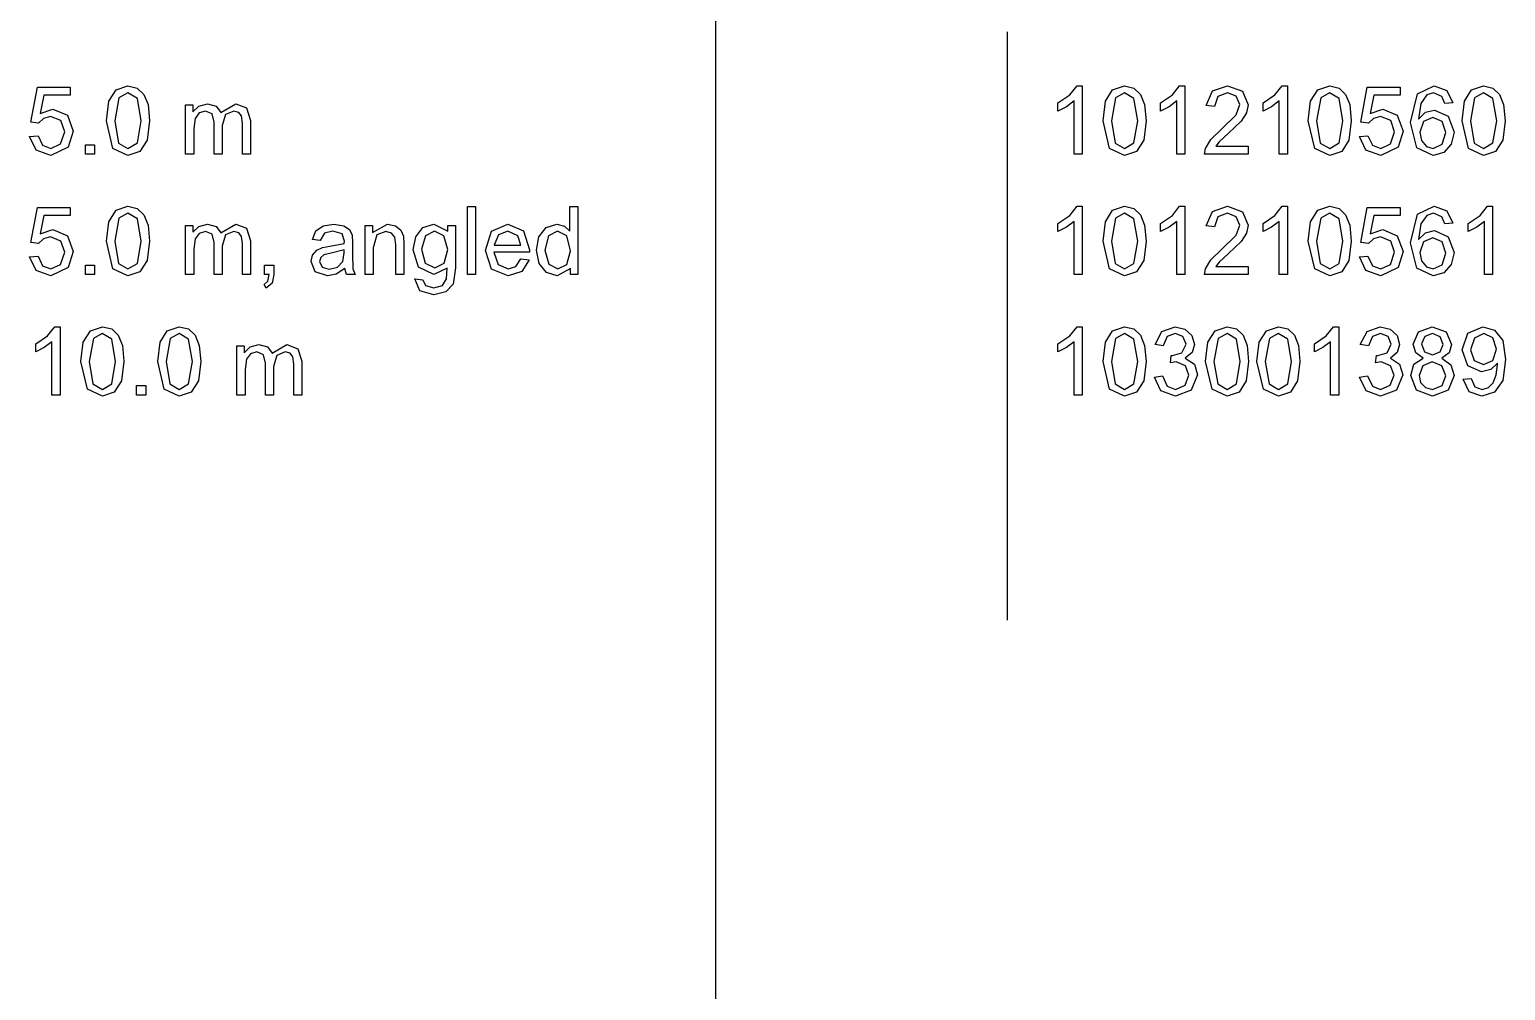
# Model space of a CAD drawing. Extents: x 22 to 299, y 7 to 289.
# Drawn here: x 91.65 to 135.45, y 40.84 to 69.36 of the extents above; entities that cross this region are included whole.
import ezdxf

# ---------------------------------------------------------------- set-up
doc = ezdxf.new("R2010")
doc.units = 0

msp = doc.modelspace()

# ---------------------------------------------------------------- linework, layer by layer
at = {"layer": '1'}
msp.add_line((120.667, 51.8332), (120.667, 69.294603), dxfattribs=at)
at = {"layer": 'Layer 1'}
for p, q in [((112, 276.5), (112, 15.430556)), ((91.689793, 66.613979), (91.879604, 67.651641)), ((91.879604, 67.651641), (92.854054, 67.651641)), ((92.854054, 67.651641), (92.854054, 67.414619)), ((94.00098, 67.23134), (94.213514, 67.568959)), ((94.213514, 67.568959), (94.569075, 67.68747)), ((94.566402, 67.482142), (94.301736, 67.337449)), ((94.847107, 67.318156), (94.566402, 67.482142)), ((94.569075, 67.68747), (94.845771, 67.621324)), ((94.845771, 67.621324), (95.042265, 67.432533)), ((122.51797, 67.417375), (122.731841, 67.68747)), ((122.731841, 67.68747), (122.886898, 67.68747)), ((122.886898, 67.68747), (122.886898, 65.659)), ((123.573541, 67.23134), (123.786076, 67.568959)), ((123.786076, 67.568959), (124.141636, 67.68747)), ((124.138963, 67.482142), (123.874297, 67.337449)), ((124.419669, 67.318156), (124.138963, 67.482142)), ((124.141636, 67.68747), (124.418332, 67.621324)), ((124.418332, 67.621324), (124.614826, 67.432533)), ((125.562125, 67.417375), (125.775996, 67.68747)), ((125.775996, 67.68747), (125.931053, 67.68747)), ((125.931053, 67.68747), (125.931053, 65.659)), ((126.561555, 67.103182), (126.752703, 67.537264)), ((126.752703, 67.537264), (127.197822, 67.68747)), ((127.192475, 67.482142), (126.914442, 67.374656)), ((127.458477, 67.380168), (127.192475, 67.482142)), ((127.197822, 67.68747), (127.644278, 67.52624)), ((127.644278, 67.52624), (127.808691, 67.126609)), ((128.60628, 67.417375), (128.820151, 67.68747)), ((128.820151, 67.68747), (128.975208, 67.68747)), ((128.975208, 67.68747), (128.975208, 65.659)), ((129.661851, 67.23134), (129.874386, 67.568959)), ((129.874386, 67.568959), (130.229946, 67.68747)), ((130.227273, 67.482142), (129.962607, 67.337449)), ((130.507979, 67.318156), (130.227273, 67.482142)), ((130.229946, 67.68747), (130.506642, 67.621324)), ((130.506642, 67.621324), (130.703136, 67.432533)), ((131.155858, 66.613979), (131.345669, 67.651641)), ((131.345669, 67.651641), (132.320119, 67.651641)), ((132.320119, 67.651641), (132.320119, 67.414618)), ((132.624468, 66.604333), (132.834329, 67.45596)), ((132.834329, 67.45596), (133.327569, 67.68747)), ((133.312866, 67.48352), (133.111025, 67.417375)), ((133.55347, 67.377412), (133.312866, 67.48352)), ((133.327569, 67.68747), (133.705854, 67.5538)), ((133.705854, 67.5538), (133.883634, 67.184486)), ((134.228084, 67.23134), (134.440618, 67.568959)), ((134.440618, 67.568959), (134.796179, 67.68747)), ((134.793506, 67.482142), (134.52884, 67.337449)), ((135.074211, 67.318156), (134.793506, 67.482142)), ((134.796179, 67.68747), (135.072875, 67.621324)), ((135.072875, 67.621324), (135.269369, 67.432533)), ((92.072088, 67.414619), (91.966489, 66.871672)), ((92.854054, 67.414619), (92.072088, 67.414619)), ((93.930135, 66.65532), (94.00098, 67.23134)), ((94.301736, 67.337449), (94.177424, 66.65532)), ((94.960726, 66.65532), (94.847107, 67.318156)), ((95.042265, 67.432533), (95.163904, 67.132121)), ((95.163904, 67.132121), (95.208015, 66.65532)), ((96.280086, 65.659), (96.280086, 67.122475)), ((96.280086, 67.122475), (96.495294, 67.122475)), ((96.495294, 67.122475), (96.495294, 66.917147)), ((96.495294, 66.917147), (96.673074, 67.089402)), ((96.673074, 67.089402), (96.92571, 67.155548)), ((96.92571, 67.155548), (97.183692, 67.088024)), ((97.183692, 67.088024), (97.326718, 66.899233)), ((97.326718, 66.899233), (97.765153, 67.155548)), ((97.765153, 67.155548), (98.08997, 67.034281)), ((98.08997, 67.034281), (98.203589, 66.663589)), ((122.165083, 67.180352), (122.51797, 67.417375)), ((122.165083, 66.940574), (122.165083, 67.180352)), ((122.417718, 67.068731), (122.165083, 66.940574)), ((122.646293, 67.239608), (122.417718, 67.068731)), ((122.646293, 65.659), (122.646293, 67.239608)), ((123.502697, 66.65532), (123.573541, 67.23134)), ((123.874297, 67.337449), (123.749985, 66.65532)), ((124.533288, 66.65532), (124.419669, 67.318156)), ((124.614826, 67.432533), (124.736465, 67.132121)), ((124.736465, 67.132121), (124.780576, 66.65532)), ((125.209238, 67.180352), (125.562125, 67.417375)), ((125.209238, 66.940574), (125.209238, 67.180352)), ((125.461873, 67.068731), (125.209238, 66.940574)), ((125.690448, 67.239608), (125.461873, 67.068731)), ((125.690448, 65.659), (125.690448, 67.239608)), ((126.808843, 67.077), (126.561555, 67.103182)), ((126.914442, 67.374656), (126.808843, 67.077)), ((127.44912, 66.833087), (127.561403, 67.132121)), ((127.561403, 67.132121), (127.458477, 67.380168)), ((127.808691, 67.126609), (127.76057, 66.888209)), ((128.253393, 67.180352), (128.60628, 67.417375)), ((128.253393, 66.940574), (128.253393, 67.180352)), ((128.506028, 67.068731), (128.253393, 66.940574)), ((128.734603, 67.239608), (128.506028, 67.068731)), ((128.734603, 65.659), (128.734603, 67.239608)), ((129.591007, 66.65532), (129.661851, 67.23134)), ((129.962607, 67.337449), (129.838295, 66.65532)), ((130.621598, 66.65532), (130.507979, 67.318156)), ((130.703136, 67.432533), (130.824775, 67.132121)), ((130.824775, 67.132121), (130.868886, 66.65532)), ((131.538153, 67.414618), (131.432554, 66.871672)), ((132.320119, 67.414618), (131.538153, 67.414618)), ((132.931908, 67.16795), (132.863736, 66.700796)), ((133.111025, 67.417375), (132.931908, 67.16795)), ((133.644366, 67.165194), (133.55347, 67.377412)), ((133.883634, 67.184487), (133.644366, 67.165194)), ((133.883634, 67.184486), (133.883634, 67.184487)), ((134.157239, 66.65532), (134.228084, 67.23134)), ((134.52884, 67.337449), (134.404527, 66.65532)), ((135.18783, 66.65532), (135.074211, 67.318156)), ((135.269369, 67.432533), (135.391008, 67.132121)), ((135.391008, 67.132121), (135.435119, 66.65532)), ((91.915695, 66.583663), (91.689793, 66.613979)), ((92.062731, 66.724222), (91.915695, 66.583663)), ((91.966489, 66.871672), (92.336753, 66.998452)), ((92.272592, 66.779344), (92.062731, 66.724222)), ((92.574685, 66.656698), (92.272592, 66.779344)), ((92.336753, 66.998452), (92.769842, 66.815173)), ((92.690977, 66.321836), (92.574685, 66.656698)), ((92.769842, 66.815173), (92.946286, 66.343884)), ((94.123956, 65.834011), (93.930135, 66.65532)), ((93.930135, 66.65532), (93.930135, 66.65532)), ((94.177424, 66.65532), (94.289706, 65.992485)), ((94.177424, 66.65532), (94.177424, 66.65532)), ((94.847107, 65.993863), (94.960726, 66.65532)), ((95.208015, 66.65532), (95.13717, 66.080679)), ((96.559456, 66.724222), (96.520692, 66.418298)), ((96.683769, 66.885453), (96.559456, 66.724222)), ((96.872243, 66.940574), (96.683769, 66.885453)), ((97.064727, 66.857892), (96.872243, 66.940574)), ((97.123541, 66.609845), (97.064727, 66.857892)), ((97.123541, 65.659), (97.123541, 66.609845)), ((97.463062, 66.837221), (97.364146, 66.509249)), ((97.711687, 66.940574), (97.463062, 66.837221)), ((97.85605, 66.900611), (97.711687, 66.940574)), ((97.940261, 66.794502), (97.85605, 66.900611)), ((97.964321, 66.580906), (97.940261, 66.794502)), ((97.964321, 65.659), (97.964321, 66.580906)), ((98.203589, 66.663589), (98.203589, 65.659)), ((123.696517, 65.834011), (123.502697, 66.65532)), ((123.502697, 66.65532), (123.502697, 66.65532)), ((123.749985, 66.65532), (123.862267, 65.992485)), ((123.749985, 66.65532), (123.749985, 66.65532)), ((124.419669, 65.993863), (124.533288, 66.65532)), ((124.780576, 66.65532), (124.709731, 66.080679)), ((127.017368, 66.405896), (127.44912, 66.833087)), ((127.600166, 66.64154), (127.229902, 66.286007)), ((127.76057, 66.888209), (127.600166, 66.64154)), ((129.784827, 65.834011), (129.591007, 66.65532)), ((129.591007, 66.65532), (129.591007, 66.65532)), ((129.838295, 66.65532), (129.950577, 65.992485)), ((129.838295, 66.65532), (129.838295, 66.65532)), ((130.507979, 65.993863), (130.621598, 66.65532)), ((130.868886, 66.65532), (130.798042, 66.080679)), ((131.38176, 66.583663), (131.155858, 66.613979)), ((131.528796, 66.724222), (131.38176, 66.583663)), ((131.432554, 66.871672), (131.802818, 66.998451)), ((131.738657, 66.779344), (131.528796, 66.724222)), ((132.04075, 66.656698), (131.738657, 66.779344)), ((131.802818, 66.998451), (132.235907, 66.815173)), ((132.157042, 66.321836), (132.04075, 66.656698)), ((132.235907, 66.815173), (132.412351, 66.343884)), ((132.814278, 65.851925), (132.624468, 66.604333)), ((132.863736, 66.700796), (133.076271, 66.903367)), ((133.014783, 66.629138), (132.901164, 66.313567)), ((133.291479, 66.750405), (133.014783, 66.629138)), ((133.076271, 66.903367), (133.339599, 66.969513)), ((133.564164, 66.629138), (133.291479, 66.750405)), ((133.339599, 66.969513), (133.748628, 66.786234)), ((133.672436, 66.299787), (133.564164, 66.629138)), ((133.748628, 66.786234), (133.918388, 66.314945)), ((134.35106, 65.834011), (134.157239, 66.65532)), ((134.157239, 66.65532), (134.157239, 66.65532)), ((134.404527, 66.65532), (134.51681, 65.992485)), ((134.404527, 66.65532), (134.404527, 66.65532)), ((135.074211, 65.993863), (135.18783, 66.65532)), ((135.435119, 66.65532), (135.364274, 66.080679)), ((91.647019, 66.188166), (91.899654, 66.210215)), ((91.839503, 65.778889), (91.647019, 66.188166)), ((91.647019, 66.188166), (91.647019, 66.188166)), ((91.899654, 66.210215), (92.029314, 65.923583)), ((92.570675, 65.963546), (92.690977, 66.321836)), ((92.946286, 66.343884), (92.791229, 65.86984)), ((96.520692, 66.418298), (96.520692, 65.659)), ((97.364146, 66.509249), (97.364146, 65.659)), ((126.701908, 66.099972), (127.017368, 66.405896)), ((127.229902, 66.286007), (126.95187, 66.03107)), ((131.113084, 66.188166), (131.365719, 66.210215)), ((131.305568, 65.778889), (131.113084, 66.188166)), ((131.113084, 66.188166), (131.113084, 66.188166)), ((131.365719, 66.210215), (131.495379, 65.923583)), ((132.03674, 65.963546), (132.157042, 66.321836)), ((132.412351, 66.343884), (132.257294, 65.869839)), ((132.901164, 66.313567), (132.953295, 66.068277)), ((132.901164, 66.313567), (132.901164, 66.313567)), ((133.562827, 65.955278), (133.672436, 66.299787)), ((133.918388, 66.314945), (133.838186, 65.96079)), ((92.276602, 65.624549), (91.839503, 65.778889)), ((92.029314, 65.923583), (92.276602, 65.828499)), ((92.276602, 65.828499), (92.570675, 65.963546)), ((92.791229, 65.86984), (92.276602, 65.624549)), ((93.304103, 65.659), (93.304103, 65.941498)), ((93.304103, 65.941498), (93.578125, 65.941498)), ((93.578125, 65.941498), (93.578125, 65.659)), ((94.569075, 65.624549), (94.123956, 65.834011)), ((94.289706, 65.992485), (94.569075, 65.828499)), ((94.569075, 65.828499), (94.847107, 65.993863)), ((94.924636, 65.74306), (94.569075, 65.624549)), ((95.13717, 66.080679), (94.924636, 65.74306)), ((124.141636, 65.624549), (123.696517, 65.834011)), ((123.862267, 65.992485), (124.141636, 65.828499)), ((124.141636, 65.828499), (124.419669, 65.993863)), ((124.497197, 65.74306), (124.141636, 65.624549)), ((124.709731, 66.080679), (124.497197, 65.74306)), ((126.516108, 65.659), (126.544178, 65.831255)), ((126.544178, 65.831255), (126.701908, 66.099972)), ((126.95187, 66.03107), (126.850281, 65.8974)), ((126.850281, 65.8974), (127.811364, 65.8974)), ((127.811364, 65.8974), (127.811364, 65.659)), ((130.229946, 65.624549), (129.784827, 65.834011)), ((129.950577, 65.992485), (130.229946, 65.828499)), ((130.229946, 65.828499), (130.507979, 65.993863)), ((130.585507, 65.74306), (130.229946, 65.624549)), ((130.798042, 66.080679), (130.585507, 65.74306)), ((131.742667, 65.624549), (131.305568, 65.778889)), ((131.495379, 65.923583), (131.742667, 65.828499)), ((131.742667, 65.828499), (132.03674, 65.963546)), ((132.257294, 65.869839), (131.742667, 65.624549)), ((133.304845, 65.624549), (132.814278, 65.851925)), ((132.953295, 66.068277), (133.101668, 65.889132)), ((133.101668, 65.889132), (133.300835, 65.828499)), ((133.300835, 65.828499), (133.562827, 65.955278)), ((133.620305, 65.711365), (133.304845, 65.624549)), ((133.838186, 65.96079), (133.620305, 65.711365)), ((134.796179, 65.624549), (134.35106, 65.834011)), ((134.51681, 65.992485), (134.796179, 65.828499)), ((134.796179, 65.828499), (135.074211, 65.993863)), ((135.151739, 65.74306), (134.796179, 65.624549)), ((135.364274, 66.080679), (135.151739, 65.74306)), ((93.578125, 65.659), (93.304103, 65.659)), ((96.520692, 65.659), (96.280086, 65.659)), ((97.364146, 65.659), (97.123541, 65.659)), ((98.203589, 65.659), (97.964321, 65.659)), ((122.886898, 65.659), (122.646293, 65.659)), ((125.931053, 65.659), (125.690448, 65.659)), ((127.811364, 65.659), (126.516108, 65.659)), ((128.975208, 65.659), (128.734603, 65.659)), ((91.689793, 63.040279), (91.879604, 64.077941)), ((91.879604, 64.077941), (92.854054, 64.077941)), ((92.854054, 64.077941), (92.854054, 63.840919)), ((94.00098, 63.65764), (94.213514, 63.995259)), ((94.213514, 63.995259), (94.569075, 64.11377)), ((94.569075, 64.11377), (94.845771, 64.047624)), ((94.845771, 64.047624), (95.042265, 63.858833)), ((104.642439, 62.0853), (104.642439, 64.105502)), ((104.642439, 64.105502), (104.883044, 64.105502)), ((104.883044, 64.105502), (104.883044, 62.0853)), ((107.682542, 63.380654), (107.682542, 64.105502)), ((107.682542, 64.105502), (107.92181, 64.105502)), ((107.92181, 64.105502), (107.92181, 62.0853)), ((122.51797, 63.843675), (122.731841, 64.11377)), ((122.731841, 64.11377), (122.886898, 64.11377)), ((122.886898, 64.11377), (122.886898, 62.0853)), ((123.573541, 63.65764), (123.786076, 63.995259)), ((123.786076, 63.995259), (124.141636, 64.11377)), ((124.141636, 64.11377), (124.418332, 64.047624)), ((124.418332, 64.047624), (124.614826, 63.858833)), ((125.562125, 63.843675), (125.775996, 64.11377)), ((125.775996, 64.11377), (125.931053, 64.11377)), ((125.931053, 64.11377), (125.931053, 62.0853)), ((126.561555, 63.529482), (126.752703, 63.963564)), ((126.752703, 63.963564), (127.197822, 64.11377)), ((127.197822, 64.11377), (127.644278, 63.95254)), ((127.644278, 63.95254), (127.808691, 63.552909)), ((128.60628, 63.843675), (128.820151, 64.11377)), ((128.820151, 64.11377), (128.975208, 64.11377)), ((128.975208, 64.11377), (128.975208, 62.0853)), ((129.661851, 63.65764), (129.874386, 63.995259)), ((129.874386, 63.995259), (130.229946, 64.11377)), ((130.229946, 64.11377), (130.506642, 64.047624)), ((130.506642, 64.047624), (130.703136, 63.858833)), ((131.155858, 63.040279), (131.345669, 64.077941)), ((131.345669, 64.077941), (132.320119, 64.077941)), ((132.320119, 64.077941), (132.320119, 63.840918)), ((132.834329, 63.88226), (133.327569, 64.11377)), ((133.327569, 64.11377), (133.705854, 63.9801)), ((133.705854, 63.9801), (133.883634, 63.610786)), ((134.69459, 63.843675), (134.908461, 64.11377)), ((134.908461, 64.11377), (135.063518, 64.11377)), ((135.063518, 64.11377), (135.063518, 62.0853)), ((92.072088, 63.840919), (91.966489, 63.297972)), ((92.854054, 63.840919), (92.072088, 63.840919)), ((93.930135, 63.08162), (94.00098, 63.65764)), ((94.301736, 63.763749), (94.177424, 63.08162)), ((94.566402, 63.908442), (94.301736, 63.763749)), ((94.847107, 63.744456), (94.566402, 63.908442)), ((94.960726, 63.08162), (94.847107, 63.744456)), ((95.042265, 63.858833), (95.163904, 63.558421)), ((95.163904, 63.558421), (95.208015, 63.08162)), ((96.280086, 62.0853), (96.280086, 63.548775)), ((96.280086, 63.548775), (96.495294, 63.548775)), ((96.495294, 63.548775), (96.495294, 63.343447)), ((96.495294, 63.343447), (96.673074, 63.515702)), ((96.673074, 63.515702), (96.92571, 63.581848)), ((96.92571, 63.581848), (97.183692, 63.514324)), ((97.183692, 63.514324), (97.326718, 63.325533)), ((97.326718, 63.325533), (97.765153, 63.581848)), ((97.765153, 63.581848), (98.08997, 63.460581)), ((100.147052, 63.382032), (100.359586, 63.529482)), ((100.359586, 63.529482), (100.681729, 63.581848)), ((100.681729, 63.581848), (100.977139, 63.537751)), ((100.977139, 63.537751), (101.144226, 63.42613)), ((101.603631, 62.0853), (101.603631, 63.548775)), ((101.603631, 63.548775), (101.820176, 63.548775)), ((101.820176, 63.340691), (102.271978, 63.581848)), ((101.820176, 63.548775), (101.820176, 63.340691)), ((102.271978, 63.581848), (102.507236, 63.533616)), ((102.507236, 63.533616), (102.668976, 63.409593)), ((103.319529, 63.485385), (103.648356, 63.581848)), ((103.648356, 63.581848), (104.062731, 63.372386)), ((104.062731, 63.372386), (104.062731, 63.548775)), ((104.062731, 63.548775), (104.284623, 63.548775)), ((104.284623, 63.548775), (104.284623, 62.283737)), ((105.359784, 63.377898), (105.838321, 63.581848)), ((105.838321, 63.581848), (106.30349, 63.382033)), ((106.974094, 63.486763), (107.290891, 63.581848)), ((107.290891, 63.581848), (107.519465, 63.525348)), ((107.519465, 63.525348), (107.682542, 63.380654)), ((122.165083, 63.606652), (122.51797, 63.843675)), ((122.165083, 63.366874), (122.165083, 63.606652)), ((122.646293, 63.665908), (122.417718, 63.495031)), ((122.646293, 62.0853), (122.646293, 63.665908)), ((123.502697, 63.08162), (123.573541, 63.65764)), ((123.874297, 63.763749), (123.749985, 63.08162)), ((124.138963, 63.908442), (123.874297, 63.763749)), ((124.419669, 63.744456), (124.138963, 63.908442)), ((124.533288, 63.08162), (124.419669, 63.744456)), ((124.614826, 63.858833), (124.736465, 63.558421)), ((124.736465, 63.558421), (124.780576, 63.08162)), ((125.209238, 63.606652), (125.562125, 63.843675)), ((125.209238, 63.366874), (125.209238, 63.606652)), ((125.690448, 63.665908), (125.461873, 63.495031)), ((125.690448, 62.0853), (125.690448, 63.665908)), ((126.808843, 63.5033), (126.561555, 63.529482)), ((126.914442, 63.800956), (126.808843, 63.5033)), ((127.192475, 63.908442), (126.914442, 63.800956)), ((127.458477, 63.806468), (127.192475, 63.908442)), ((127.44912, 63.259387), (127.561403, 63.558421)), ((127.561403, 63.558421), (127.458477, 63.806468)), ((127.808691, 63.552909), (127.76057, 63.314509)), ((128.253393, 63.606652), (128.60628, 63.843675)), ((128.253393, 63.366874), (128.253393, 63.606652)), ((128.734603, 63.665908), (128.506028, 63.495031)), ((128.734603, 62.0853), (128.734603, 63.665908)), ((129.591007, 63.08162), (129.661851, 63.65764)), ((129.962607, 63.763749), (129.838295, 63.08162)), ((130.227273, 63.908442), (129.962607, 63.763749)), ((130.507979, 63.744456), (130.227273, 63.908442)), ((130.621598, 63.08162), (130.507979, 63.744456)), ((130.703136, 63.858833), (130.824775, 63.558421)), ((130.824775, 63.558421), (130.868886, 63.08162)), ((131.538153, 63.840918), (131.432554, 63.297972)), ((132.320119, 63.840918), (131.538153, 63.840918)), ((132.624468, 63.030633), (132.834329, 63.88226)), ((132.931908, 63.59425), (132.863736, 63.127096)), ((133.111025, 63.843675), (132.931908, 63.59425)), ((133.312866, 63.90982), (133.111025, 63.843675)), ((133.55347, 63.803712), (133.312866, 63.90982)), ((133.644366, 63.591494), (133.55347, 63.803712)), ((133.883634, 63.610787), (133.644366, 63.591494)), ((133.883634, 63.610786), (133.883634, 63.610787)), ((134.341703, 63.606652), (134.69459, 63.843675)), ((134.341703, 63.366874), (134.341703, 63.606652)), ((134.822913, 63.665908), (134.594338, 63.495031)), ((134.822913, 62.0853), (134.822913, 63.665908)), ((92.062731, 63.150522), (91.915695, 63.009963)), ((91.966489, 63.297972), (92.336753, 63.424752)), ((92.272592, 63.205644), (92.062731, 63.150522)), ((92.574685, 63.082998), (92.272592, 63.205644)), ((92.336753, 63.424752), (92.769842, 63.241473)), ((92.690977, 62.748136), (92.574685, 63.082998)), ((92.769842, 63.241473), (92.946286, 62.770184)), ((94.123956, 62.260311), (93.930135, 63.08162)), ((93.930135, 63.08162), (93.930135, 63.08162)), ((94.177424, 63.08162), (94.289706, 62.418785)), ((94.177424, 63.08162), (94.177424, 63.08162)), ((94.847107, 62.420163), (94.960726, 63.08162)), ((95.208015, 63.08162), (95.13717, 62.506979)), ((96.559456, 63.150522), (96.520692, 62.844598)), ((96.683769, 63.311753), (96.559456, 63.150522)), ((96.872243, 63.366874), (96.683769, 63.311753)), ((97.064727, 63.284192), (96.872243, 63.366874)), ((97.123541, 63.036145), (97.064727, 63.284192)), ((97.463062, 63.263521), (97.364146, 62.935549)), ((97.711687, 63.366874), (97.463062, 63.263521)), ((97.85605, 63.326911), (97.711687, 63.366874)), ((97.940261, 63.220802), (97.85605, 63.326911)), ((97.964321, 63.007206), (97.940261, 63.220802)), ((98.08997, 63.460581), (98.203589, 63.089889)), ((98.203589, 63.089889), (98.203589, 62.0853)), ((100.041453, 63.13123), (100.147052, 63.382032)), ((100.276711, 63.098157), (100.041453, 63.13123)), ((100.395677, 63.314509), (100.276711, 63.098157)), ((100.646976, 63.37652), (100.395677, 63.314509)), ((100.920998, 63.29246), (100.646976, 63.37652)), ((100.989169, 63.078864), (100.920998, 63.29246)), ((100.987832, 63.014097), (100.989169, 63.078864)), ((101.144226, 63.42613), (101.21908, 63.258009)), ((101.21908, 63.258009), (101.231111, 63.029255)), ((101.955182, 63.266277), (101.844236, 62.884561)), ((102.221184, 63.366874), (101.955182, 63.266277)), ((102.388271, 63.321399), (102.221184, 63.366874)), ((102.488523, 63.20151), (102.388271, 63.321399)), ((102.516593, 62.975512), (102.488523, 63.20151)), ((102.668976, 63.409593), (102.743831, 63.226314)), ((102.743831, 63.226314), (102.757198, 62.985158)), ((103.033477, 62.825306), (103.106995, 63.211156)), ((103.106995, 63.211156), (103.319529, 63.485385)), ((103.393048, 63.241473), (103.280765, 62.84322)), ((103.665733, 63.37652), (103.393048, 63.241473)), ((103.943766, 63.240095), (103.665733, 63.37652)), ((104.060058, 62.834952), (103.943766, 63.240095)), ((105.175321, 62.804635), (105.359784, 63.377898)), ((105.561625, 63.263521), (105.437313, 62.957597)), ((105.840994, 63.377898), (105.561625, 63.263521)), ((106.139077, 63.234583), (105.840994, 63.377898)), ((106.229972, 62.957597), (106.139077, 63.234583)), ((106.30349, 63.382033), (106.483944, 62.819794)), ((106.690715, 62.815659), (106.76156, 63.212534)), ((106.76156, 63.212534), (106.974094, 63.486763)), ((107.044939, 63.241473), (106.938003, 62.815659)), ((107.313614, 63.37652), (107.044939, 63.241473)), ((107.59031, 63.235961), (107.313614, 63.37652)), ((107.702593, 62.794989), (107.59031, 63.235961)), ((122.417718, 63.495031), (122.165083, 63.366874)), ((123.696517, 62.260311), (123.502697, 63.08162)), ((123.502697, 63.08162), (123.502697, 63.08162)), ((123.749985, 63.08162), (123.862267, 62.418785)), ((123.749985, 63.08162), (123.749985, 63.08162)), ((124.419669, 62.420163), (124.533288, 63.08162)), ((124.780576, 63.08162), (124.709731, 62.506979)), ((125.461873, 63.495031), (125.209238, 63.366874)), ((127.017368, 62.832196), (127.44912, 63.259387)), ((127.76057, 63.314509), (127.600166, 63.06784)), ((128.506028, 63.495031), (128.253393, 63.366874)), ((129.784827, 62.260311), (129.591007, 63.08162)), ((129.591007, 63.08162), (129.591007, 63.08162)), ((129.838295, 63.08162), (129.950577, 62.418785)), ((129.838295, 63.08162), (129.838295, 63.08162)), ((130.507979, 62.420163), (130.621598, 63.08162)), ((130.868886, 63.08162), (130.798042, 62.506979)), ((131.528796, 63.150522), (131.38176, 63.009963)), ((131.432554, 63.297972), (131.802818, 63.424751)), ((131.738657, 63.205644), (131.528796, 63.150522)), ((132.04075, 63.082998), (131.738657, 63.205644)), ((131.802818, 63.424751), (132.235907, 63.241473)), ((132.157042, 62.748136), (132.04075, 63.082998)), ((132.235907, 63.241473), (132.412351, 62.770184)), ((132.863736, 63.127096), (133.076271, 63.329667)), ((133.291479, 63.176705), (133.014783, 63.055438)), ((133.076271, 63.329667), (133.339599, 63.395813)), ((133.564164, 63.055438), (133.291479, 63.176705)), ((133.339599, 63.395813), (133.748628, 63.212534)), ((133.748628, 63.212534), (133.918388, 62.741245)), ((134.594338, 63.495031), (134.341703, 63.366874)), ((91.647019, 62.614466), (91.899654, 62.636515)), ((91.915695, 63.009963), (91.689793, 63.040279)), ((91.899654, 62.636515), (92.029314, 62.349883)), ((92.570675, 62.389846), (92.690977, 62.748136)), ((92.946286, 62.770184), (92.791229, 62.29614)), ((96.520692, 62.844598), (96.520692, 62.0853)), ((97.123541, 62.0853), (97.123541, 63.036145)), ((97.364146, 62.935549), (97.364146, 62.0853)), ((97.964321, 62.0853), (97.964321, 63.007206)), ((100.000015, 62.47115), (100.0468, 62.666831)), ((100.0468, 62.666831), (100.171112, 62.810147)), ((100.171112, 62.810147), (100.344882, 62.891451)), ((100.384983, 62.676478), (100.290078, 62.595174)), ((100.344882, 62.891451), (100.558754, 62.928658)), ((100.594844, 62.726087), (100.384983, 62.676478)), ((100.558754, 62.928658), (100.987832, 63.014097)), ((100.987832, 62.819794), (100.594844, 62.726087)), ((100.949068, 62.480797), (100.987832, 62.728843)), ((100.987832, 62.728843), (100.987832, 62.819794)), ((101.231111, 63.029255), (101.231111, 62.698526)), ((101.231111, 62.698526), (101.245815, 62.260311)), ((101.844236, 62.884561), (101.844236, 62.0853)), ((102.516593, 62.0853), (102.516593, 62.975512)), ((102.757198, 62.985158), (102.757198, 62.0853)), ((103.19388, 62.30303), (103.033477, 62.825306)), ((103.280765, 62.84322), (103.391711, 62.422919)), ((103.280765, 62.84322), (103.280765, 62.84322)), ((103.947776, 62.421541), (104.060058, 62.834952)), ((105.357111, 62.249287), (105.175321, 62.804635)), ((106.482604, 62.753648), (105.423942, 62.753648)), ((105.423942, 62.753648), (105.556274, 62.384334)), ((105.437313, 62.957597), (106.229972, 62.957597)), ((105.437313, 62.957597), (105.437313, 62.957597)), ((106.483944, 62.819794), (106.482604, 62.753648)), ((106.768243, 62.417407), (106.690715, 62.815659)), ((106.938003, 62.815659), (107.052959, 62.395358)), ((106.938003, 62.815659), (106.938003, 62.815659)), ((107.591647, 62.388468), (107.702593, 62.794989)), ((126.701908, 62.526272), (127.017368, 62.832196)), ((127.229902, 62.712307), (126.95187, 62.45737)), ((127.600166, 63.06784), (127.229902, 62.712307)), ((131.113084, 62.614466), (131.365719, 62.636515)), ((131.38176, 63.009963), (131.155858, 63.040279)), ((131.365719, 62.636515), (131.495379, 62.349883)), ((132.03674, 62.389846), (132.157042, 62.748136)), ((132.412351, 62.770184), (132.257294, 62.296139)), ((132.814278, 62.278225), (132.624468, 63.030633)), ((133.014783, 63.055438), (132.901164, 62.739867)), ((132.901164, 62.739867), (132.953295, 62.494577)), ((132.901164, 62.739867), (132.901164, 62.739867)), ((133.562827, 62.381578), (133.672436, 62.726087)), ((133.672436, 62.726087), (133.564164, 63.055438)), ((133.918388, 62.741245), (133.838186, 62.38709)), ((91.839503, 62.205189), (91.647019, 62.614466)), ((91.647019, 62.614466), (91.647019, 62.614466)), ((92.276602, 62.050849), (91.839503, 62.205189)), ((92.029314, 62.349883), (92.276602, 62.254799)), ((92.276602, 62.254799), (92.570675, 62.389846)), ((92.791229, 62.29614), (92.276602, 62.050849)), ((93.304103, 62.0853), (93.304103, 62.367798)), ((93.304103, 62.367798), (93.578125, 62.367798)), ((93.578125, 62.367798), (93.578125, 62.0853)), ((94.569075, 62.050849), (94.123956, 62.260311)), ((94.289706, 62.418785), (94.569075, 62.254799)), ((94.569075, 62.254799), (94.847107, 62.420163)), ((95.13717, 62.506979), (94.924636, 62.16936)), ((98.62329, 62.0853), (98.62329, 62.367798)), ((98.62329, 62.367798), (98.897312, 62.367798)), ((98.897312, 62.367798), (98.897312, 62.0853)), ((100.125665, 62.16936), (100.000015, 62.47115)), ((100.290078, 62.595174), (100.25666, 62.47804)), ((100.25666, 62.47804), (100.328842, 62.312676)), ((100.328842, 62.312676), (100.542713, 62.24653)), ((100.542713, 62.24653), (100.790001, 62.308542)), ((101.007883, 62.265823), (100.749901, 62.100458)), ((100.790001, 62.308542), (100.949068, 62.480797)), ((101.056004, 62.0853), (101.007883, 62.265823)), ((101.007883, 62.265823), (101.007883, 62.265823)), ((101.245815, 62.260311), (101.307302, 62.0853)), ((103.64702, 62.0853), (103.19388, 62.30303)), ((103.391711, 62.422919), (103.669743, 62.290627)), ((104.040008, 62.276847), (103.64702, 62.0853)), ((103.669743, 62.290627), (103.947776, 62.421541)), ((104.02263, 61.958521), (104.040008, 62.276847)), ((104.284623, 62.283737), (104.216451, 61.800046)), ((105.851688, 62.052227), (105.357111, 62.249287)), ((105.556274, 62.384334), (105.853021, 62.256177)), ((105.853021, 62.256177), (106.078922, 62.327835)), ((106.078922, 62.327835), (106.227295, 62.556589)), ((106.227295, 62.556589), (106.227299, 62.556589)), ((106.227299, 62.556589), (106.475924, 62.524894)), ((106.475924, 62.524894), (106.258043, 62.176251)), ((106.988798, 62.14869), (106.768243, 62.417407)), ((107.052959, 62.395358), (107.324308, 62.256177)), ((107.698582, 62.269957), (107.301584, 62.052227)), ((107.324308, 62.256177), (107.591647, 62.388468)), ((107.698582, 62.0853), (107.698582, 62.269957)), ((124.141636, 62.050849), (123.696517, 62.260311)), ((123.862267, 62.418785), (124.141636, 62.254799)), ((124.141636, 62.254799), (124.419669, 62.420163)), ((124.709731, 62.506979), (124.497197, 62.16936)), ((126.516108, 62.0853), (126.544178, 62.257555)), ((126.544178, 62.257555), (126.701908, 62.526272)), ((126.95187, 62.45737), (126.850281, 62.3237)), ((126.850281, 62.3237), (127.811364, 62.3237)), ((127.811364, 62.3237), (127.811364, 62.0853)), ((130.229946, 62.050849), (129.784827, 62.260311)), ((129.950577, 62.418785), (130.229946, 62.254799)), ((130.229946, 62.254799), (130.507979, 62.420163)), ((130.798042, 62.506979), (130.585507, 62.16936)), ((131.305568, 62.205189), (131.113084, 62.614466)), ((131.113084, 62.614466), (131.113084, 62.614466)), ((131.742667, 62.050849), (131.305568, 62.205189)), ((131.495379, 62.349883), (131.742667, 62.254799)), ((131.742667, 62.254799), (132.03674, 62.389846)), ((132.257294, 62.296139), (131.742667, 62.050849)), ((133.304845, 62.050849), (132.814278, 62.278225)), ((132.953295, 62.494577), (133.101668, 62.315432)), ((133.101668, 62.315432), (133.300835, 62.254799)), ((133.300835, 62.254799), (133.562827, 62.381578)), ((133.838186, 62.38709), (133.620305, 62.137665)), ((93.578125, 62.0853), (93.304103, 62.0853)), ((94.924636, 62.16936), (94.569075, 62.050849)), ((96.520692, 62.0853), (96.280086, 62.0853)), ((97.364146, 62.0853), (97.123541, 62.0853)), ((98.203589, 62.0853), (97.964321, 62.0853)), ((98.607249, 61.791778), (98.719532, 61.893753)), ((98.674084, 61.685669), (98.607249, 61.791778)), ((98.759633, 62.0853), (98.62329, 62.0853)), ((98.843844, 61.834497), (98.674084, 61.685669)), ((98.719532, 61.893753), (98.759633, 62.0853)), ((98.897312, 62.0853), (98.843844, 61.834497)), ((100.485235, 62.052227), (100.125665, 62.16936)), ((100.749901, 62.100458), (100.485235, 62.052227)), ((101.307302, 62.0853), (101.056004, 62.0853)), ((101.844236, 62.0853), (101.603631, 62.0853)), ((102.757198, 62.0853), (102.516593, 62.0853)), ((103.081598, 61.964033), (103.315519, 61.928204)), ((103.232644, 61.609877), (103.081598, 61.964033)), ((103.081598, 61.964033), (103.081598, 61.964033)), ((103.315519, 61.928204), (103.397058, 61.765596)), ((103.397058, 61.765596), (103.641672, 61.696694)), ((103.641672, 61.696694), (103.899655, 61.765596)), ((103.899655, 61.765596), (104.02263, 61.958521)), ((104.216451, 61.800046), (104.00258, 61.574048)), ((104.883044, 62.0853), (104.642439, 62.0853)), ((106.258043, 62.176251), (105.851688, 62.052227)), ((107.301584, 62.052227), (106.988798, 62.14869)), ((107.92181, 62.0853), (107.698582, 62.0853)), ((122.886898, 62.0853), (122.646293, 62.0853)), ((124.497197, 62.16936), (124.141636, 62.050849)), ((125.931053, 62.0853), (125.690448, 62.0853)), ((127.811364, 62.0853), (126.516108, 62.0853)), ((128.975208, 62.0853), (128.734603, 62.0853)), ((130.585507, 62.16936), (130.229946, 62.050849)), ((133.620305, 62.137665), (133.304845, 62.050849)), ((135.063518, 62.0853), (134.822913, 62.0853)), ((103.64301, 61.491366), (103.232644, 61.609877)), ((104.00258, 61.574048), (103.64301, 61.491366)), ((92.18437, 60.270175), (92.398241, 60.54027)), ((92.398241, 60.54027), (92.553298, 60.54027)), ((92.553298, 60.54027), (92.553298, 58.5118)), ((93.452476, 60.421759), (93.808036, 60.54027)), ((93.808036, 60.54027), (94.084732, 60.474124)), ((94.084732, 60.474124), (94.281226, 60.285333)), ((95.735592, 60.421759), (96.091153, 60.54027)), ((96.091153, 60.54027), (96.367848, 60.474124)), ((96.367848, 60.474124), (96.564342, 60.285333)), ((122.51797, 60.270175), (122.731841, 60.54027)), ((122.731841, 60.54027), (122.886898, 60.54027)), ((122.886898, 60.54027), (122.886898, 58.5118)), ((123.786076, 60.421759), (124.141636, 60.54027)), ((124.141636, 60.54027), (124.418332, 60.474124)), ((124.418332, 60.474124), (124.614826, 60.285333)), ((125.250675, 60.402465), (125.639653, 60.540269)), ((125.639653, 60.540269), (125.935062, 60.468611)), ((125.935062, 60.468611), (126.140913, 60.275686)), ((126.830231, 60.421759), (127.185791, 60.54027)), ((127.185791, 60.54027), (127.462487, 60.474124)), ((127.462487, 60.474124), (127.658981, 60.285333)), ((128.352308, 60.421759), (128.707869, 60.54027)), ((128.707869, 60.54027), (128.984565, 60.474124)), ((128.984565, 60.474124), (129.181059, 60.285333)), ((130.128358, 60.270175), (130.342229, 60.54027)), ((130.342229, 60.54027), (130.497285, 60.54027)), ((130.497285, 60.54027), (130.497285, 58.5118)), ((131.338985, 60.402465), (131.727963, 60.540269)), ((131.727963, 60.540269), (132.023373, 60.468611)), ((132.023373, 60.468611), (132.229223, 60.275686)), ((132.865073, 60.390064), (133.274101, 60.54027)), ((133.274101, 60.54027), (133.68714, 60.38593)), ((134.332342, 60.352857), (134.773451, 60.54027)), ((134.773451, 60.54027), (135.122328, 60.434161)), ((91.831483, 60.033152), (92.18437, 60.270175)), ((91.831483, 59.793374), (91.831483, 60.033152)), ((92.312693, 60.092408), (92.084118, 59.921531)), ((92.312693, 58.5118), (92.312693, 60.092408)), ((93.169097, 59.50812), (93.239941, 60.08414)), ((93.239941, 60.08414), (93.452476, 60.421759)), ((93.540697, 60.190249), (93.416385, 59.50812)), ((93.805363, 60.334942), (93.540697, 60.190249)), ((94.086069, 60.170956), (93.805363, 60.334942)), ((94.199688, 59.50812), (94.086069, 60.170956)), ((94.281226, 60.285333), (94.402865, 59.984921)), ((95.452213, 59.50812), (95.523057, 60.08414)), ((95.523057, 60.08414), (95.735592, 60.421759)), ((95.823814, 60.190249), (95.699501, 59.50812)), ((96.088479, 60.334942), (95.823814, 60.190249)), ((96.369185, 60.170956), (96.088479, 60.334942)), ((96.482804, 59.50812), (96.369185, 60.170956)), ((96.564342, 60.285333), (96.685981, 59.984921)), ((98.195152, 59.942202), (98.447787, 60.008348)), ((98.447787, 60.008348), (98.705769, 59.940824)), ((98.848795, 59.752033), (99.287231, 60.008348)), ((99.287231, 60.008348), (99.612048, 59.887081)), ((122.165083, 60.033152), (122.51797, 60.270175)), ((122.165083, 59.793374), (122.165083, 60.033152)), ((122.646293, 60.092408), (122.417718, 59.921531)), ((122.646293, 58.5118), (122.646293, 60.092408)), ((123.502697, 59.50812), (123.573541, 60.08414)), ((123.573541, 60.08414), (123.786076, 60.421759)), ((123.874297, 60.190249), (123.749985, 59.50812)), ((124.138963, 60.334942), (123.874297, 60.190249)), ((124.419669, 60.170956), (124.138963, 60.334942)), ((124.533288, 59.50812), (124.419669, 60.170956)), ((124.614826, 60.285333), (124.736465, 59.984921)), ((125.050171, 60.016615), (125.250675, 60.402465)), ((125.290775, 59.972518), (125.050171, 60.016615)), ((125.411078, 60.245369), (125.290775, 59.972518)), ((125.644999, 60.33632), (125.411078, 60.245369)), ((125.876247, 60.246747), (125.644999, 60.33632)), ((125.84283, 59.765813), (125.965806, 60.020749)), ((125.965806, 60.020749), (125.876247, 60.246747)), ((126.140913, 60.275686), (126.213094, 60.015237)), ((126.213094, 60.015237), (126.144923, 59.776837)), ((126.546851, 59.50812), (126.617696, 60.08414)), ((126.617696, 60.08414), (126.830231, 60.421759)), ((126.918453, 60.190249), (126.79414, 59.50812)), ((127.183118, 60.334942), (126.918453, 60.190249)), ((127.463824, 60.170956), (127.183118, 60.334942)), ((127.577443, 59.50812), (127.463824, 60.170956)), ((127.658981, 60.285333), (127.78062, 59.984921)), ((128.068929, 59.50812), (128.139774, 60.08414)), ((128.139774, 60.08414), (128.352308, 60.421759)), ((128.44053, 60.190249), (128.316218, 59.50812)), ((128.705196, 60.334942), (128.44053, 60.190249)), ((128.985901, 60.170956), (128.705196, 60.334942)), ((129.09952, 59.50812), (128.985901, 60.170956)), ((129.181059, 60.285333), (129.302698, 59.984921)), ((129.77547, 60.033152), (130.128358, 60.270175)), ((129.77547, 59.793374), (129.77547, 60.033152)), ((130.25668, 60.092408), (130.028105, 59.921531)), ((130.25668, 58.5118), (130.25668, 60.092408)), ((131.138481, 60.016615), (131.338985, 60.402465)), ((131.379086, 59.972518), (131.138481, 60.016615)), ((131.499388, 60.245369), (131.379086, 59.972518)), ((131.73331, 60.33632), (131.499388, 60.245369)), ((131.964558, 60.246747), (131.73331, 60.33632)), ((131.93114, 59.765813), (132.054116, 60.020749)), ((132.054116, 60.020749), (131.964558, 60.246747)), ((132.229223, 60.275686), (132.301405, 60.015237)), ((132.301405, 60.015237), (132.233233, 59.776837)), ((132.711353, 60.019372), (132.865073, 60.390064)), ((132.783535, 59.768569), (132.711353, 60.019372)), ((133.0482, 60.24537), (132.957305, 60.02764)), ((132.957305, 60.02764), (133.046863, 59.793374)), ((132.957305, 60.02764), (132.957305, 60.02764)), ((133.276775, 60.33632), (133.0482, 60.24537)), ((133.504013, 60.242614), (133.276775, 60.33632)), ((133.596245, 60.01386), (133.504013, 60.242614)), ((133.506686, 59.791996), (133.596245, 60.01386)), ((133.68714, 60.38593), (133.843533, 60.012482)), ((133.843533, 60.012482), (133.771352, 59.767191)), ((134.157235, 59.858142), (134.332342, 60.352857)), ((134.523493, 60.199895), (134.404527, 59.849874)), ((134.802862, 60.334942), (134.523493, 60.199895)), ((135.067528, 60.209541), (134.802862, 60.334942)), ((135.178474, 59.870544), (135.067528, 60.209541)), ((135.122328, 60.434161), (135.362933, 60.130993)), ((135.362933, 60.130993), (135.445808, 59.563242)), ((92.084118, 59.921531), (91.831483, 59.793374)), ((94.402865, 59.984921), (94.446976, 59.50812)), ((96.685981, 59.984921), (96.730092, 59.50812)), ((97.802164, 58.5118), (97.802164, 59.975275)), ((97.802164, 59.975275), (98.017371, 59.975275)), ((98.017371, 59.975275), (98.017371, 59.769947)), ((98.017371, 59.769947), (98.195152, 59.942202)), ((98.081534, 59.577022), (98.04277, 59.271098)), ((98.205846, 59.738253), (98.081534, 59.577022)), ((98.39432, 59.793374), (98.205846, 59.738253)), ((98.586804, 59.710692), (98.39432, 59.793374)), ((98.645619, 59.462645), (98.586804, 59.710692)), ((98.705769, 59.940824), (98.848795, 59.752033)), ((98.985139, 59.690021), (98.886224, 59.362049)), ((99.233764, 59.793374), (98.985139, 59.690021)), ((99.378127, 59.753411), (99.233764, 59.793374)), ((99.462339, 59.647302), (99.378127, 59.753411)), ((99.486398, 59.433706), (99.462339, 59.647302)), ((99.612048, 59.887081), (99.725667, 59.516389)), ((122.417718, 59.921531), (122.165083, 59.793374)), ((124.736465, 59.984921), (124.780576, 59.50812)), ((125.500637, 59.468157), (125.52737, 59.685887)), ((125.52737, 59.685887), (125.566135, 59.68313)), ((125.566135, 59.68313), (125.84283, 59.765813)), ((126.144923, 59.776837), (125.943082, 59.60596)), ((125.943082, 59.60596), (126.213094, 59.433706)), ((127.78062, 59.984921), (127.824731, 59.50812)), ((129.302698, 59.984921), (129.346809, 59.50812)), ((130.028105, 59.921531), (129.77547, 59.793374)), ((131.588947, 59.468157), (131.615681, 59.685887)), ((131.615681, 59.685887), (131.654445, 59.68313)), ((131.654445, 59.68313), (131.93114, 59.765813)), ((132.233233, 59.776837), (132.031393, 59.60596)), ((132.031393, 59.60596), (132.301405, 59.433706)), ((132.72873, 59.425438), (133.005426, 59.607339)), ((133.005426, 59.607339), (132.783535, 59.768569)), ((133.005426, 59.607339), (133.005426, 59.607339)), ((133.046863, 59.793374), (133.279448, 59.702424)), ((133.279448, 59.702424), (133.506686, 59.791996)), ((133.771352, 59.767191), (133.554807, 59.607339)), ((133.554807, 59.607339), (133.82883, 59.411658)), ((134.325659, 59.378585), (134.157235, 59.858142)), ((134.404527, 59.849874), (134.51681, 59.535681)), ((135.070201, 59.535681), (135.178474, 59.870544)), ((135.178474, 59.870544), (135.178474, 59.870544)), ((93.362917, 58.686811), (93.169097, 59.50812)), ((93.169097, 59.50812), (93.169097, 59.50812)), ((93.416385, 59.50812), (93.528667, 58.845285)), ((93.416385, 59.50812), (93.416385, 59.50812)), ((94.086069, 58.846663), (94.199688, 59.50812)), ((94.446976, 59.50812), (94.376131, 58.933479)), ((95.646033, 58.686811), (95.452213, 59.50812)), ((95.452213, 59.50812), (95.452213, 59.50812)), ((95.699501, 59.50812), (95.811784, 58.845285)), ((95.699501, 59.50812), (95.699501, 59.50812)), ((96.369185, 58.846663), (96.482804, 59.50812)), ((96.730092, 59.50812), (96.659248, 58.933479)), ((98.04277, 59.271098), (98.04277, 58.5118)), ((98.645619, 58.5118), (98.645619, 59.462645)), ((98.886224, 59.362049), (98.886224, 58.5118)), ((99.486398, 58.5118), (99.486398, 59.433706)), ((99.725667, 59.516389), (99.725667, 58.5118)), ((123.696517, 58.686811), (123.502697, 59.50812)), ((123.502697, 59.50812), (123.502697, 59.50812)), ((123.749985, 59.50812), (123.862267, 58.845285)), ((123.749985, 59.50812), (123.749985, 59.50812)), ((124.419669, 58.846663), (124.533288, 59.50812)), ((124.780576, 59.50812), (124.709731, 58.933479)), ((125.670397, 59.495718), (125.500637, 59.468157)), ((125.945756, 59.384097), (125.670397, 59.495718)), ((126.054028, 59.102978), (125.945756, 59.384097)), ((126.213094, 59.433706), (126.309336, 59.108489)), ((126.740672, 58.686811), (126.546851, 59.50812)), ((126.546851, 59.50812), (126.546851, 59.50812)), ((126.79414, 59.50812), (126.906422, 58.845285)), ((126.79414, 59.50812), (126.79414, 59.50812)), ((127.463824, 58.846663), (127.577443, 59.50812)), ((127.824731, 59.50812), (127.753886, 58.933479)), ((128.26275, 58.686811), (128.068929, 59.50812)), ((128.068929, 59.50812), (128.068929, 59.50812)), ((128.316218, 59.50812), (128.4285, 58.845285)), ((128.316218, 59.50812), (128.316218, 59.50812)), ((128.985901, 58.846663), (129.09952, 59.50812)), ((129.346809, 59.50812), (129.275964, 58.933479)), ((131.758707, 59.495718), (131.588947, 59.468157)), ((132.034066, 59.384097), (131.758707, 59.495718)), ((132.142339, 59.102978), (132.034066, 59.384097)), ((132.301405, 59.433706), (132.397647, 59.108489)), ((132.632488, 59.096088), (132.72873, 59.425438)), ((132.990722, 59.384097), (132.879776, 59.094709)), ((133.272765, 59.499852), (132.990722, 59.384097)), ((133.561491, 59.382719), (133.272765, 59.499852)), ((133.677783, 59.086441), (133.561491, 59.382719)), ((133.82883, 59.411658), (133.923735, 59.089197)), ((134.73736, 59.196684), (134.325659, 59.378585)), ((134.51681, 59.535681), (134.796179, 59.415792)), ((135.007373, 59.26972), (134.73736, 59.196684)), ((134.796179, 59.415792), (135.070201, 59.535681)), ((135.205203, 59.462645), (135.007373, 59.26972)), ((135.170453, 59.109868), (135.206544, 59.413036)), ((135.206544, 59.413036), (135.205203, 59.462645)), ((135.445808, 59.563242), (135.36427, 58.945882)), ((93.528667, 58.845285), (93.808036, 58.681299)), ((93.808036, 58.681299), (94.086069, 58.846663)), ((94.376131, 58.933479), (94.163597, 58.59586)), ((94.82618, 58.5118), (94.82618, 58.794298)), ((94.82618, 58.794298), (95.100202, 58.794298)), ((95.100202, 58.794298), (95.100202, 58.5118)), ((95.811784, 58.845285), (96.091153, 58.681299)), ((96.091153, 58.681299), (96.369185, 58.846663)), ((96.659248, 58.933479), (96.446713, 58.59586)), ((123.862267, 58.845285), (124.141636, 58.681299)), ((124.141636, 58.681299), (124.419669, 58.846663)), ((124.709731, 58.933479), (124.497197, 58.59586)), ((125.02611, 59.045099), (125.026111, 59.0451)), ((125.219931, 58.634444), (125.02611, 59.045099)), ((125.026111, 59.0451), (125.266716, 59.078173)), ((125.266716, 59.078173), (125.407069, 58.773627)), ((125.407069, 58.773627), (125.650347, 58.681298)), ((125.650347, 58.681298), (125.936399, 58.802566)), ((125.936399, 58.802566), (126.054028, 59.102978)), ((126.309336, 59.108489), (126.122199, 58.659249)), ((126.906422, 58.845285), (127.185791, 58.681299)), ((127.185791, 58.681299), (127.463824, 58.846663)), ((127.753886, 58.933479), (127.541352, 58.59586)), ((128.4285, 58.845285), (128.707869, 58.681299)), ((128.707869, 58.681299), (128.985901, 58.846663)), ((129.275964, 58.933479), (129.06343, 58.59586)), ((131.11442, 59.045099), (131.114421, 59.0451)), ((131.308241, 58.634444), (131.11442, 59.045099)), ((131.114421, 59.0451), (131.355026, 59.078173)), ((131.355026, 59.078173), (131.495379, 58.773627)), ((131.495379, 58.773627), (131.738657, 58.681298)), ((131.738657, 58.681298), (132.02471, 58.802566)), ((132.02471, 58.802566), (132.142339, 59.102978)), ((132.397647, 59.108489), (132.210509, 58.659249)), ((132.810268, 58.653738), (132.632488, 59.096088)), ((132.879776, 59.094709), (132.927898, 58.889382)), ((132.879776, 59.094709), (132.879776, 59.094709)), ((132.927898, 58.889382), (133.073597, 58.735042)), ((133.073597, 58.735042), (133.280785, 58.681299)), ((133.280785, 58.681299), (133.565501, 58.795676)), ((133.565501, 58.795676), (133.677783, 59.086441)), ((133.923735, 59.089197), (133.745954, 58.653738)), ((134.368433, 58.608263), (134.193326, 58.978954)), ((134.193326, 58.978954), (134.19333, 58.978954)), ((134.19333, 58.978954), (134.424578, 59.001003)), ((134.424578, 59.001003), (134.53686, 58.757091)), ((134.53686, 58.757091), (134.749395, 58.681299)), ((134.749395, 58.681299), (134.943215, 58.733664)), ((134.943215, 58.733664), (135.080895, 58.872846)), ((135.080895, 58.872846), (135.170453, 59.109868)), ((135.36427, 58.945882), (135.120992, 58.597238)), ((92.553298, 58.5118), (92.312693, 58.5118)), ((93.808036, 58.477349), (93.362917, 58.686811)), ((94.163597, 58.59586), (93.808036, 58.477349)), ((95.100202, 58.5118), (94.82618, 58.5118)), ((96.091153, 58.477349), (95.646033, 58.686811)), ((96.446713, 58.59586), (96.091153, 58.477349)), ((98.04277, 58.5118), (97.802164, 58.5118)), ((98.886224, 58.5118), (98.645619, 58.5118)), ((99.725667, 58.5118), (99.486398, 58.5118)), ((122.886898, 58.5118), (122.646293, 58.5118)), ((124.141636, 58.477349), (123.696517, 58.686811)), ((124.497197, 58.59586), (124.141636, 58.477349)), ((125.649009, 58.47597), (125.219931, 58.634444)), ((126.122199, 58.659249), (125.649009, 58.47597)), ((127.185791, 58.477349), (126.740672, 58.686811)), ((127.541352, 58.59586), (127.185791, 58.477349)), ((128.707869, 58.477349), (128.26275, 58.686811)), ((129.06343, 58.59586), (128.707869, 58.477349)), ((130.497285, 58.5118), (130.25668, 58.5118)), ((131.73732, 58.47597), (131.308241, 58.634444)), ((132.210509, 58.659249), (131.73732, 58.47597)), ((133.278111, 58.477349), (132.810268, 58.653738)), ((133.745954, 58.653738), (133.278111, 58.477349)), ((134.744044, 58.477349), (134.368433, 58.608263)), ((135.120992, 58.597238), (134.744044, 58.477349))]:
    msp.add_line(p, q, dxfattribs=at)

doc.saveas('drawing.dxf')
